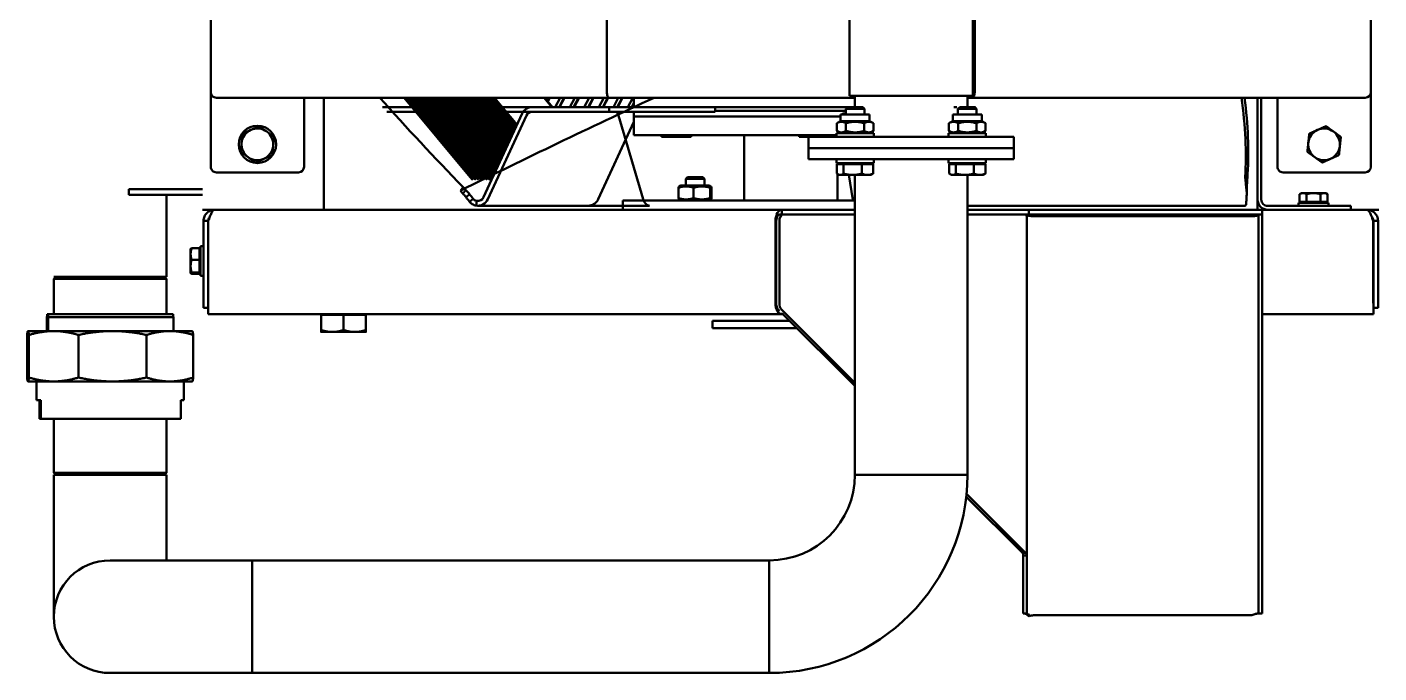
# Model space of a CAD drawing. Extents: x -3873 to 164127, y 7129 to 96529.
# Drawn here: x 59847 to 60571, y 66804 to 67150 of the extents above; entities that cross this region are included whole.
import ezdxf

# ---------------------------------------------------------------- set-up
doc = ezdxf.new("R2010")
doc.units = 0
doc.layers.add('TEXT', color=3, linetype='CONTINUOUS')
doc.layers.add('Visible (ISO)', color=7, linetype='CONTINUOUS', lineweight=50)

# ---------------------------------------------------------------- blocks, each defined once
blk = doc.blocks.new('CD30-500-3500 Giblet chiller')
at = {"layer": 'Visible (ISO)', "color": 0}
for p, q in [((108968.92, 16060.64), (108968.92, 16066.04)), ((108905.92, 16061.67), (108861.92, 16061.67)), ((108905.92, 16061.67), (108945.92, 16061.67)), ((108908.92, 16058.67), (108908.92, 15848.3)), ((108948.92, 16058.67), (108948.92, 16014.67)), ((108968.92, 16060.64), (108968.92, 16059.54)), ((108968.92, 16059.54), (108968.92, 16003.54)), ((108974.92, 16065.54), (108974.92, 16063.04)), ((108974.92, 16065.54), (109017.42, 16065.54)), ((108974.92, 16063.04), (109017.42, 16063.04)), ((108974.92, 16062.97), (109018.92, 16062.97)), ((109021.42, 16065.54), (109017.42, 16065.54)), ((109017.42, 16063.04), (109018.92, 16063.04)), ((109018.92, 16063.04), (109024.92, 16063.04)), ((109018.92, 16063.04), (109018.92, 16062.97)), ((109021.42, 16065.54), (109021.42, 16063.04)), ((109024.92, 16063.04), (109024.92, 16003.54)), ((108968.92, 16051.04), (108966.92, 16051.04)), ((108966.92, 16046.04), (108966.92, 16051.04)), ((108966.92, 16046.04), (108966.92, 16006.44)), ((108960.02, 16037.54), (108960.6, 16038.55)), ((108960.02, 16037.54), (108960.02, 16036.67)), ((108964.72, 16038.55), (108960.6, 16038.55)), ((108964.72, 16038.55), (108964.72, 16034.79)), ((108965.32, 16023.04), (108965.32, 16039.04)), ((108966.92, 16039.04), (108965.32, 16039.04)), ((108960.02, 16036.67), (108960.02, 16031.04)), ((108960.02, 16031.04), (108960.02, 16025.41)), ((108964.72, 16034.79), (108960.6, 16034.79)), ((108964.72, 16036.74), (108965.32, 16036.74)), ((108964.72, 16034.79), (108964.72, 16027.29)), ((108960.02, 16025.41), (108960.02, 16024.54)), ((108960.02, 16024.54), (108960.6, 16023.54)), ((108964.72, 16027.29), (108960.6, 16027.29)), ((108964.72, 16023.54), (108960.6, 16023.54)), ((108964.72, 16027.29), (108964.72, 16023.54)), ((108964.72, 16025.34), (108965.32, 16025.34)), ((108966.92, 16023.04), (108965.32, 16023.04)), ((108945.92, 16011.67), (108908.92, 16011.67)), ((108963.52, 16003.04), (108908.92, 16003.04)), ((108908.92, 16001.04), (108963.52, 16001.04)), ((108963.52, 16001.04), (108968.92, 16001.04)), ((108974.92, 16003.54), (108968.92, 16003.54)), ((108968.92, 16001.04), (108968.92, 16003.54)), ((108968.92, 15878.54), (108968.92, 16001.04)), ((108971.42, 16001.54), (108971.42, 16003.54)), ((108971.42, 15878.54), (108971.42, 16001.54)), ((108971.42, 16001.54), (108975.42, 16001.54)), ((108974.92, 16003.54), (109018.92, 16003.54)), ((108975.42, 16001.54), (109016.37, 16001.54)), ((109016.37, 16001.54), (109019.83, 16001.54)), ((109024.92, 16003.54), (109018.92, 16003.54)), ((109019.83, 16001.54), (109184.63, 16001.54)), ((109024.92, 16003.54), (109184.63, 16003.54)), ((109185.17, 16003.54), (109184.63, 16003.54)), ((109184.63, 16001.54), (109185.17, 16001.54)), ((109185.17, 16003.54), (109185.17, 16001.54)), ((108949.67, 15995.71), (108951.39, 15994.37)), ((108959.56, 15995.26), (108959.9, 15995.28)), ((108966.77, 15994.36), (108966.77, 15845.69)), ((108972.42, 15998.04), (108972.42, 15881.04)), ((109186.17, 15998.04), (109186.17, 15881.04)), ((108971.42, 15917.94), (108971.42, 15917.94)), ((108971.42, 15911.94), (108971.42, 15911.94)), ((108968.92, 15845.69), (108968.92, 15878.54)), ((108968.92, 15878.54), (108971.42, 15878.54)), ((108971.42, 15877.54), (108971.42, 15878.54)), ((108971.42, 15877.54), (108973.04, 15877.54)), ((108971.42, 15877.54), (108971.42, 15876.8)), ((108973.04, 15877.54), (109154.22, 15877.54)), ((109184.64, 15877.54), (109154.22, 15877.54)), ((109154.22, 15877.54), (109154.22, 15875.54)), ((109185.17, 15877.54), (109184.64, 15877.54)), ((109185.17, 15877.54), (109185.17, 15875.54)), ((109185.54, 15877.54), (109185.8, 15877.54)), ((109185.8, 15877.54), (109186.57, 15878.81)), ((109185.95, 15878.81), (109186.57, 15878.81)), ((108929.92, 15870.54), (108929.92, 15760.54)), ((108929.92, 15870.54), (108935.92, 15870.54)), ((108935.92, 15760.54), (108935.92, 15870.54)), ((108935.92, 15870.54), (108935.92, 15760.54)), ((108935.92, 15870.54), (108941.92, 15870.54)), ((108941.92, 15760.54), (108941.92, 15870.54)), ((108971.42, 15876.8), (108971.42, 15845.69)), ((109121.15, 15845.2), (109152.64, 15876.8)), ((109122.71, 15845.03), (109152.64, 15875.07)), ((109152.64, 15876.8), (109152.64, 15875.07)), ((109184.64, 15875.54), (109154.22, 15875.54)), ((109184.64, 15875.54), (109185.17, 15875.54)), ((108851.92, 15848.54), (108907.92, 15848.54)), ((108905.92, 15849.54), (108861.92, 15849.54)), ((108861.92, 15849.54), (108905.92, 15849.54)), ((108907.92, 15782.54), (108907.92, 15848.54)), ((108913.92, 15849.67), (108914.84, 15850.59)), ((108913.92, 15849.96), (108913.92, 15849.67)), ((108913.92, 15841.51), (108913.92, 15849.67)), ((108913.92, 15849.23), (108913.92, 15847.6)), ((108914.84, 15850.59), (108914.84, 15840.59)), ((108917.92, 15850.59), (108914.84, 15850.59)), ((108917.92, 15837.79), (108917.92, 15853.39)), ((108921.42, 15853.39), (108917.92, 15853.39)), ((108921.42, 15853.39), (108922.58, 15855.41)), ((108921.42, 15837.79), (108921.42, 15853.39)), ((108926.75, 15855.41), (108922.58, 15855.41)), ((108926.75, 15850.5), (108922.58, 15850.5)), ((108927.92, 15853.39), (108926.75, 15855.41)), ((108927.89, 15853.44), (108927.92, 15853.44)), ((108927.92, 15855.59), (108927.92, 15835.59)), ((108927.92, 15855.59), (108929.92, 15855.59)), ((108941.92, 15855.59), (108943.92, 15855.59)), ((108943.92, 15855.59), (108943.92, 15835.59)), ((108944.52, 15853.29), (108943.92, 15853.29)), ((108944.52, 15855.3), (108949.56, 15855.3)), ((108944.52, 15849.16), (108944.52, 15855.3)), ((108944.52, 15849.16), (108949.56, 15849.16)), ((108944.52, 15839.46), (108944.52, 15849.16)), ((108950.32, 15854.09), (108949.96, 15854.72)), ((108950.32, 15852.23), (108950.32, 15854.09)), ((108950.32, 15844.31), (108950.32, 15852.23)), ((108913.92, 15845.69), (108907.92, 15845.69)), ((108908.92, 15848.3), (108908.92, 15845.69)), ((108913.92, 15841.51), (108914.84, 15840.59)), ((108950.32, 15845.69), (109110.92, 15845.69)), ((108950.32, 15837.67), (108950.32, 15844.31)), ((109110.92, 15785.39), (109110.92, 15845.69)), ((109110.92, 15785.39), (109110.92, 15845.69)), ((108913.92, 15839.9), (108913.92, 15838.28)), ((108917.92, 15840.59), (108914.84, 15840.59)), ((108921.42, 15837.79), (108917.92, 15837.79)), ((108921.42, 15837.79), (108922.58, 15835.78)), ((108926.75, 15840.69), (108922.58, 15840.69)), ((108926.75, 15835.78), (108922.58, 15835.78)), ((108927.92, 15837.79), (108926.75, 15835.78)), ((108927.92, 15835.59), (108929.92, 15835.59)), ((108941.92, 15835.59), (108943.92, 15835.59)), ((108944.52, 15837.89), (108943.92, 15837.89)), ((108944.52, 15835.89), (108944.52, 15839.46)), ((108944.52, 15839.46), (108949.56, 15839.46)), ((108944.52, 15835.89), (108949.56, 15835.89)), ((108950.32, 15837.09), (108949.96, 15836.47)), ((108950.32, 15837.09), (108950.32, 15837.67)), ((108917.92, 15777.69), (108917.92, 15793.29)), ((108921.42, 15793.29), (108917.92, 15793.29)), ((108921.42, 15793.29), (108922.58, 15795.3)), ((108921.42, 15777.69), (108921.42, 15793.29)), ((108926.75, 15795.3), (108922.58, 15795.3)), ((108927.92, 15793.29), (108926.75, 15795.3)), ((108927.92, 15795.49), (108927.92, 15775.49)), ((108927.92, 15795.49), (108929.92, 15795.49)), ((108941.92, 15795.49), (108943.92, 15795.49)), ((108943.92, 15795.49), (108943.92, 15775.49)), ((108944.52, 15793.19), (108943.92, 15793.19)), ((108944.52, 15795.19), (108949.56, 15795.19)), ((108944.52, 15789.06), (108944.52, 15795.19)), ((108950.32, 15793.99), (108949.96, 15794.61)), ((108950.32, 15792.12), (108950.32, 15793.99)), ((108950.32, 15784.21), (108950.32, 15792.12)), ((108913.92, 15785.39), (108907.92, 15785.39)), ((108908.92, 15785.39), (108908.92, 15653.78)), ((108913.92, 15789.57), (108914.84, 15790.49)), ((108913.92, 15781.41), (108913.92, 15789.57)), ((108914.84, 15790.49), (108914.84, 15780.49)), ((108917.92, 15790.49), (108914.84, 15790.49)), ((108926.75, 15790.4), (108922.58, 15790.4)), ((108944.52, 15789.06), (108949.56, 15789.06)), ((108944.52, 15779.35), (108944.52, 15789.06)), ((108950.32, 15785.39), (109110.92, 15785.39)), ((108963.67, 15784.3), (108950.32, 15782.06)), ((108950.32, 15777.57), (108950.32, 15784.21)), ((108963.92, 15784.62), (108963.92, 15661.04)), ((108968.92, 15746.33), (108968.92, 15785.39)), ((108971.42, 15785.39), (108971.42, 15746.92)), ((109022.37, 15746.03), (109061.57, 15785.39)), ((109024.92, 15746.86), (109063.3, 15785.39)), ((108851.92, 15782.54), (108907.92, 15782.54)), ((108913.92, 15781.41), (108914.84, 15780.49)), ((108913.92, 15710.52), (108913.92, 15781.41)), ((108917.92, 15780.49), (108914.84, 15780.49)), ((108915.92, 15710.52), (108915.92, 15780.49)), ((108917.38, 15778.9), (108917.38, 15780.49)), ((108917.92, 15778.99), (108917.38, 15778.9)), ((108917.92, 15778.49), (108917.38, 15778.9)), ((108921.42, 15777.69), (108917.92, 15777.69)), ((108918.92, 15667.04), (108918.92, 15777.69)), ((108918.92, 15667.04), (108918.92, 15777.69)), ((108921.42, 15777.69), (108922.58, 15775.67)), ((108926.75, 15780.58), (108922.58, 15780.58)), ((108927.92, 15777.69), (108926.75, 15775.67)), ((108944.52, 15777.79), (108943.92, 15777.79)), ((108944.52, 15775.79), (108944.52, 15779.35)), ((108944.52, 15779.35), (108949.56, 15779.35)), ((108950.32, 15776.99), (108949.96, 15776.36)), ((108950.32, 15776.99), (108950.32, 15777.57)), ((108926.75, 15775.67), (108922.58, 15775.67)), ((108927.92, 15775.49), (108929.92, 15775.49)), ((108928.92, 15667.04), (108928.92, 15775.49)), ((108929.92, 15771.47), (108928.92, 15771.47)), ((108941.92, 15775.49), (108943.92, 15775.49)), ((108944.52, 15776.04), (108943.92, 15776.04)), ((108944.52, 15775.79), (108949.56, 15775.79)), ((108963.92, 15776.04), (108949.75, 15776.04)), ((108929.92, 15755.47), (108928.92, 15755.47)), ((108929.92, 15755.47), (108929.92, 15760.54)), ((108929.92, 15760.54), (108935.92, 15760.54)), ((108935.92, 15760.54), (108941.92, 15760.54)), ((109032.42, 15754.39), (109032.42, 15709.04)), ((109028.42, 15750.37), (109028.42, 15709.04)), ((108968.92, 15746.33), (108968.92, 15442.54)), ((108968.92, 15746.33), (108971.42, 15746.33)), ((108971.42, 15745.19), (108971.42, 15746.92)), ((108974.92, 15742.86), (109018.92, 15742.86)), ((108975.42, 15744.92), (109018.79, 15744.92)), ((108975.42, 15743.19), (109018.79, 15743.19)), ((108979.42, 15743.19), (108979.42, 15742.86)), ((109022.37, 15744.3), (109023.07, 15745)), ((109024.92, 15746.33), (109024.14, 15746.33)), ((109024.92, 15747.11), (109024.92, 15746.33)), ((109024.92, 15746.33), (109024.92, 15439.04)), ((109217.07, 15739.54), (109156.77, 15739.54)), ((109156.77, 15462.54), (109156.77, 15739.54)), ((109156.77, 15739.54), (109217.07, 15739.54)), ((109217.07, 15462.54), (109217.07, 15739.54)), ((108963.92, 15726.04), (108928.92, 15726.04)), ((108913.92, 15624.98), (108913.92, 15710.52)), ((108916.42, 15710.52), (108913.92, 15710.52)), ((108916.42, 15624.98), (108916.42, 15710.52)), ((108951.42, 15703.86), (108952.34, 15704.78)), ((108951.42, 15695.7), (108951.42, 15703.86)), ((108952.34, 15704.78), (108952.34, 15694.78)), ((108955.92, 15704.78), (108952.34, 15704.78)), ((108955.92, 15707.43), (108956.42, 15708.3)), ((108955.92, 15707.43), (108955.92, 15692.13)), ((108962.67, 15708.63), (108957.17, 15708.63)), ((108962.67, 15707.87), (108957.17, 15707.87)), ((108963.92, 15707.43), (108963.41, 15708.3)), ((109032.42, 15709.04), (109028.42, 15709.04)), ((108929.92, 15697.79), (108928.92, 15697.79)), ((108929.92, 15681.79), (108929.92, 15697.79)), ((108962.67, 15699.02), (108957.17, 15699.02)), ((108951.42, 15695.7), (108952.34, 15694.78)), ((108955.92, 15694.78), (108952.34, 15694.78)), ((108955.92, 15692.13), (108956.42, 15691.25)), ((108962.67, 15690.92), (108957.17, 15690.92)), ((108963.92, 15692.13), (108963.41, 15691.25)), ((108929.92, 15681.79), (108928.92, 15681.79)), ((108966.77, 15675.36), (108966.77, 15583.4)), ((108918.44, 15658.81), (108963.31, 15671.95)), ((108913.92, 15667.04), (108908.92, 15667.04)), ((108908.92, 15666.46), (108913.92, 15663.82)), ((108913.92, 15658.38), (108908.92, 15661.01)), ((108913.92, 15658.09), (108908.92, 15660.72)), ((108913.92, 15665.87), (108911.7, 15667.04)), ((108913.92, 15666.16), (108912.24, 15667.04)), ((108917.16, 15667.04), (108918.92, 15667.04)), ((108918.92, 15667.04), (108928.92, 15667.04)), ((108963.31, 15647.91), (108921.78, 15667.04)), ((108968.92, 15661.04), (108963.92, 15661.04)), ((108966.77, 15642.42), (108966.77, 15661.04)), ((108908.92, 15658.68), (108913.92, 15656.04)), ((108908.92, 15653.78), (108908.92, 15443.41)), ((108913.92, 15650.59), (108908.92, 15653.23)), ((108913.92, 15656.48), (108913.92, 15653.78)), ((108913.92, 15656.48), (108913.92, 15532.4)), ((108916.42, 15653.78), (108913.92, 15653.78)), ((108916.42, 15656.48), (108916.42, 15534.64)), ((108916.42, 15653.78), (108916.42, 15656.48)), ((108861.92, 15652.54), (108905.92, 15652.54)), ((108905.92, 15652.54), (108861.92, 15652.54)), ((108913.92, 15650.31), (108908.92, 15652.94)), ((108908.92, 15650.89), (108913.92, 15648.26)), ((108913.92, 15642.81), (108908.92, 15645.44)), ((108913.92, 15642.52), (108908.92, 15645.16)), ((108908.92, 15643.11), (108913.92, 15640.48)), ((108966.77, 15583.4), (108966.77, 15642.42)), ((108913.92, 15635.03), (108908.92, 15637.66)), ((108913.92, 15634.74), (108908.92, 15637.38)), ((108908.92, 15635.33), (108913.92, 15632.69)), ((108913.92, 15627.24), (108908.92, 15629.88)), ((108913.92, 15626.96), (108908.92, 15629.59)), ((108908.92, 15627.54), (108913.92, 15624.91)), ((108913.92, 15624.98), (108913.92, 15613.87)), ((108916.42, 15613.87), (108916.42, 15624.98)), ((108908.92, 15619.29), (108913.92, 15623.44)), ((108908.92, 15618.91), (108913.92, 15623.05)), ((108910.98, 15621.01), (108908.92, 15622.1)), ((108910.77, 15620.83), (108908.92, 15621.81)), ((108908.92, 15619.76), (108909.26, 15619.58)), ((108913.92, 15612.58), (108913.92, 15613.87)), ((108916.42, 15612.58), (108916.42, 15613.87)), ((108923.41, 15604.43), (108908.92, 15592.42)), ((108908.92, 15591.96), (108923.77, 15604.27)), ((108924.61, 15603.88), (108908.92, 15590.87)), ((108908.92, 15590.41), (108924.96, 15603.71)), ((108925.8, 15603.33), (108908.92, 15589.33)), ((108908.92, 15588.86), (108926.16, 15603.16)), ((108927, 15602.77), (108908.92, 15587.78)), ((108908.92, 15587.32), (108927.36, 15602.61)), ((108917.38, 15607.21), (108962.25, 15586.54)), ((108918.44, 15609.44), (108963.31, 15588.77)), ((108928.2, 15602.22), (108908.92, 15586.23)), ((108908.92, 15585.77), (108928.56, 15602.06)), ((108929.4, 15601.67), (108908.92, 15584.69)), ((108908.92, 15584.22), (108929.76, 15601.5)), ((108930.6, 15601.12), (108908.92, 15583.14)), ((108908.92, 15582.68), (108930.96, 15600.95)), ((108931.8, 15600.56), (108908.92, 15581.6)), ((108908.92, 15581.13), (108932.16, 15600.4)), ((108933, 15600.01), (108908.92, 15580.05)), ((108908.92, 15579.59), (108933.36, 15599.85)), ((108934.2, 15599.46), (108908.92, 15578.5)), ((108908.92, 15578.04), (108934.56, 15599.29)), ((108935.4, 15598.91), (108908.92, 15576.96)), ((108908.92, 15576.49), (108935.76, 15598.74)), ((108936.59, 15598.36), (108908.92, 15575.41)), ((108908.92, 15574.95), (108936.95, 15598.19)), ((108937.79, 15597.8), (108908.92, 15573.86)), ((108908.92, 15573.4), (108938.15, 15597.64)), ((108938.99, 15597.25), (108908.92, 15572.32)), ((108908.92, 15571.85), (108939.35, 15597.08)), ((108940.19, 15596.7), (108908.92, 15570.77)), ((108908.92, 15570.31), (108940.55, 15596.53)), ((108941.39, 15596.15), (108908.92, 15569.23)), ((108908.92, 15568.76), (108941.75, 15595.98)), ((108942.59, 15595.59), (108908.92, 15567.68)), ((108908.92, 15567.21), (108942.95, 15595.43)), ((108943.79, 15595.04), (108908.92, 15566.13)), ((108908.92, 15565.67), (108944.15, 15594.88)), ((108944.99, 15594.49), (108908.92, 15564.59)), ((108908.92, 15564.12), (108945.35, 15594.32)), ((108946.19, 15593.94), (108908.92, 15563.04)), ((108908.92, 15562.58), (108946.55, 15593.77)), ((108947.39, 15593.38), (108908.92, 15561.49)), ((108908.92, 15561.03), (108947.75, 15593.22)), ((108948.58, 15592.83), (108908.92, 15559.95)), ((108908.92, 15559.48), (108948.94, 15592.67)), ((108949.78, 15592.28), (108908.92, 15558.4)), ((108908.92, 15557.94), (108950.14, 15592.11)), ((108950.98, 15591.73), (108908.92, 15556.85)), ((108908.92, 15556.39), (108951.34, 15591.56)), ((108951.53, 15590.63), (108908.92, 15555.31)), ((108908.92, 15554.84), (108951.53, 15590.17)), ((108951.53, 15589.09), (108908.92, 15553.76)), ((108908.92, 15553.3), (108951.53, 15588.62)), ((108951.53, 15587.54), (108908.92, 15552.22)), ((108908.92, 15551.75), (108951.53, 15587.08)), ((108951.53, 15585.99), (108908.92, 15550.67)), ((108908.92, 15550.21), (108951.53, 15585.53)), ((108951.53, 15584.45), (108908.92, 15549.12)), ((108908.92, 15548.66), (108951.53, 15583.98)), ((108951.53, 15582.9), (108908.92, 15547.58)), ((108908.92, 15547.11), (108951.53, 15582.44)), ((108951.53, 15581.36), (108908.92, 15546.03)), ((108908.92, 15545.57), (108951.53, 15580.89)), ((108964.63, 15579.03), (108963.02, 15580.92)), ((108966.7, 15582.49), (108964.23, 15582.87)), ((108951.53, 15579.81), (108908.92, 15544.48)), ((108908.92, 15544.02), (108951.53, 15579.35)), ((108956.9, 15575.56), (108958.73, 15574.16)), ((108960.19, 15575.41), (108958.41, 15576.98)), ((108962.26, 15577.16), (108960.65, 15579.06)), ((109025.22, 15523.54), (109033.35, 15523.54)), ((109025.22, 15511.54), (109025.22, 15523.54)), ((109034.42, 15517.54), (109034.42, 15523.54)), ((109025.22, 15522.54), (109024.92, 15522.54)), ((109034.42, 15505.54), (109034.42, 15517.54)), ((109025.22, 15499.54), (109025.22, 15511.54)), ((109025.22, 15511.54), (109033.35, 15511.54)), ((108908.92, 15501.04), (108968.92, 15501.04)), ((109034.42, 15499.54), (109034.42, 15505.54)), ((109025.22, 15500.54), (109024.92, 15500.54)), ((109025.22, 15499.54), (109033.35, 15499.54)), ((108908.92, 15490.41), (108945.92, 15490.41)), ((108948.92, 15487.41), (108948.92, 15443.41)), ((109156.77, 15462.54), (109217.07, 15462.54)), ((109156.77, 15462.54), (109217.07, 15462.54)), ((109156.77, 15462.54), (109156.77, 15386.54)), ((109217.07, 15386.54), (109217.07, 15462.54)), ((108905.92, 15440.41), (108861.92, 15440.41)), ((108861.92, 15440.41), (108905.92, 15440.41)), ((108945.92, 15440.41), (108905.92, 15440.41)), ((108957.92, 15436.04), (108957.92, 15432.81)), ((108960.92, 15436.04), (108960.92, 15432.81)), ((108968.92, 15442.54), (108968.92, 15441.44)), ((108968.92, 15436.04), (108968.92, 15441.44)), ((108974.92, 15439.11), (109018.92, 15439.11)), ((108974.92, 15436.54), (108974.92, 15439.04)), ((108974.92, 15439.04), (109017.42, 15439.04)), ((108974.92, 15436.54), (109017.42, 15436.54)), ((108988.42, 15434.94), (108988.42, 15436.54)), ((108992.42, 15439.04), (108992.42, 15439.11)), ((109000.42, 15439.04), (109000.42, 15439.11)), ((109004.42, 15434.94), (109004.42, 15436.54)), ((109018.92, 15439.04), (109017.42, 15439.04)), ((109017.42, 15436.54), (109021.42, 15436.54)), ((109018.92, 15439.11), (109018.92, 15439.04)), ((109018.92, 15439.04), (109024.92, 15439.04)), ((109021.42, 15439.04), (109021.42, 15436.54)), ((108957.92, 15428.48), (108957.92, 15432.81)), ((108960.92, 15432.81), (108960.92, 15428.48)), ((108988.42, 15434.94), (109004.42, 15434.94)), ((108989.61, 15434.34), (108995.75, 15434.34)), ((108989.61, 15434.34), (108989.61, 15430.22)), ((108989.92, 15429.64), (108989.89, 15429.66)), ((108989.92, 15429.64), (108992.68, 15429.64)), ((108990.72, 15434.34), (108990.72, 15434.94)), ((108992.68, 15429.64), (108999.16, 15429.64)), ((108995.75, 15434.34), (108995.75, 15430.22)), ((108995.75, 15434.34), (109002.56, 15434.34)), ((108999.16, 15429.64), (109002.89, 15429.64)), ((109002.12, 15434.34), (109002.12, 15434.94)), ((109002.56, 15434.34), (109002.56, 15430.22)), ((109002.56, 15434.34), (109003.22, 15434.34)), ((109002.89, 15429.64), (109002.92, 15429.64)), ((109002.92, 15429.64), (109002.94, 15429.66)), ((109003.22, 15434.34), (109003.22, 15430.22)), ((109033.92, 15430.54), (109033.93, 15430.56)), ((109033.92, 15430.54), (109033.92, 15418.54)), ((109036.01, 15431.05), (109058.82, 15431.05)), ((109060.92, 15430.54), (109060.91, 15430.56)), ((109060.92, 15418.54), (109060.92, 15430.54)), ((108957.92, 15428.48), (108957.92, 15397.54)), ((108960.92, 15428.48), (108960.92, 15397.54)), ((109070.92, 15426.04), (109060.92, 15426.04)), ((109070.92, 15426.04), (109070.92, 15424.38)), ((109080.92, 15424.38), (109070.92, 15424.38)), ((109080.92, 15424.38), (109080.92, 15349.41)), ((108960.92, 15416.69), (109004.92, 15416.69)), ((109004.92, 15415.69), (109005.92, 15416.69)), ((109004.92, 15416.69), (109004.92, 15356.39)), ((109005.92, 15416.69), (109005.92, 15356.39)), ((109005.92, 15416.69), (109024.92, 15416.69)), ((109024.92, 15420.23), (109024.92, 15353.26)), ((109033.92, 15420.39), (109026.42, 15420.39)), ((109026.42, 15420.39), (109026.42, 15353.41)), ((109033.92, 15418.54), (109033.92, 15387.81)), ((109060.92, 15387.81), (109060.92, 15418.54)), ((109109.92, 15416.69), (109080.92, 15416.69)), ((109109.92, 15356.39), (109109.92, 15416.69)), ((109110.92, 15415.69), (109109.92, 15416.69)), ((109110.92, 15416.69), (109110.92, 15356.39)), ((109156.77, 15416.69), (109110.92, 15416.69)), ((109036.01, 15406.03), (109058.82, 15406.03)), ((108957.92, 15396.54), (108957.92, 15397.54)), ((108957.92, 15396.54), (108960.92, 15396.54)), ((108960.92, 15397.54), (108960.92, 15396.54)), ((109033.92, 15387.81), (109033.92, 15356.34)), ((109060.92, 15356.34), (109060.92, 15387.81)), ((109058.82, 15369.59), (109036.01, 15369.59)), ((109004.92, 15357.39), (109005.92, 15356.39)), ((109005.92, 15356.39), (109024.92, 15356.39)), ((109033.92, 15356.34), (109033.92, 15342.56)), ((109060.92, 15342.56), (109060.92, 15356.34)), ((109109.92, 15356.39), (109080.92, 15356.39)), ((109110.92, 15357.39), (109109.92, 15356.39)), ((109110.92, 15356.39), (109186.92, 15356.39)), ((109024.92, 15352.85), (109024.92, 15353.26)), ((109026.42, 15353.41), (109033.92, 15353.41)), ((109033.92, 15352.7), (109026.42, 15352.7)), ((109070.92, 15349.41), (109070.92, 15347.04)), ((109070.92, 15349.41), (109080.92, 15349.41)), ((109080.92, 15349.41), (109080.92, 15348.7)), ((109033.92, 15342.56), (109033.92, 15342.54)), ((109033.92, 15342.54), (109033.93, 15342.52)), ((109058.82, 15343.08), (109036.01, 15343.08)), ((109036.01, 15342.03), (109058.82, 15342.03)), ((109060.92, 15342.54), (109060.91, 15342.52)), ((109070.92, 15347.04), (109060.92, 15347.04)), ((109060.92, 15342.54), (109060.92, 15342.56)), ((109080.92, 15348.7), (109070.92, 15348.7))]:
    blk.add_line(p, q, dxfattribs=at)
blk.add_circle((108933.92, 15465.41), 10, dxfattribs=at)
for centre, radius, start, end in [((108905.92, 16058.67), 3, 0, 90), ((108945.92, 16058.67), 3, 0, 90), ((108933.92, 16036.67), 8.5, 84.11182, 144.11182), ((108933.92, 16036.67), 8.5, 24.11182, 84.11182), ((108933.92, 16036.67), 8.5, 144.11182, 204.11182), ((108933.92, 16036.67), 8.5, 324.11182, 24.11182), ((108933.92, 16036.67), 8.5, 204.11182, 264.11182), ((108933.92, 16036.67), 8.5, 264.11182, 324.11182), ((108945.92, 16014.67), 3, 270, 0), ((108963.52, 16006.44), 5.4, 270, 0), ((108963.52, 16006.44), 3.4, 270, 0), ((109110.92, 15739.54), 106.15, 0, 90), ((109110.92, 15739.54), 45.85, 0, 90), ((108945.92, 15487.41), 3, 0, 90), ((108933.92, 15465.41), 8.5, 84.11182, 144.11182), ((108933.92, 15465.41), 8.5, 24.11182, 84.11182), ((108933.92, 15465.41), 8.5, 144.11182, 204.11182), ((108933.92, 15465.41), 8.5, 324.11182, 24.11182), ((108933.92, 15465.41), 8.5, 204.11182, 264.11182), ((108933.92, 15465.41), 8.5, 264.11182, 324.11182), ((108905.92, 15443.41), 3, 270, 0), ((108905.92, 15443.41), 3, 270, 0), ((108945.92, 15443.41), 3, 270, 0), ((109186.92, 15386.54), 30.15, 180, 0)]:
    blk.add_arc(centre, radius, start, end, dxfattribs=at)
for centre, major_axis, ratio, start_param, end_param in [((108971.42, 15998.04), (0, -3.5), 0.285714, 1.570796, 3.141593), ((108630.07, 15601.04), (392.16, 364.9), 0.385631, 0.351977, 0.493047), ((108631.79, 15599.7), (392.16, 364.9), 0.385631, 0.351977, 0.49859), ((109094.63, 15146.02), (-348.73, 812.68), 0.714662, 5.935536, 5.939341), ((108960.77, 15994.36), (6, 0), 0.36007, 0, 0.154513), ((108971.42, 15881.04), (0, -3.5), 0.285714, 0, 1.570796), ((109154.22, 15872.04), (0, -5.5), 0.575127, 3.141593, 3.665191), ((109185.17, 15881.04), (0, -3.5), 0.285714, 0, 0.881021), ((109187.92, 15881.04), (0, 3.5), 0.5, 1.570796, 2.260571), ((109154.22, 15872.04), (0, -3.5), 0.903771, 3.141593, 3.665191), ((108905.92, 15848.3), (-3, 0), 0.414214, 3.141593, 4.712389), ((108905.92, 15848.3), (-3, 0), 0.414214, 3.141593, 4.712389), ((108974.92, 15746.33), (-6, 0), 0.57735, 0, 1.570796), ((108975.42, 15746.92), (-4, 0), 0.5, 0, 1.570796), ((108975.42, 15745.19), (-4, 0), 0.5, 0, 1.570796), ((108974.92, 15746.33), (-3.5, 0), 0.989743, 0.808312, 1.570796), ((109018.79, 15746.92), (4, 0), 0.5, 4.712389, 5.821079), ((109018.79, 15745.19), (-4, 0), 0.5, 1.570796, 2.679487), ((109018.92, 15746.33), (-6, 0), 0.57735, 1.570796, 3.141593), ((109018.92, 15746.33), (-3.5, 0), 0.989743, 1.570796, 2.191555), ((109166.35, 15524.86), (-411.26, 769.16), 0.185722, 1.272443, 1.407995), ((108960.77, 15675.36), (6, 0), 0.627902, 5.148721, 6.283185), ((108905.92, 15653.78), (-3, 0), 0.414214, 1.570796, 3.141593), ((108905.92, 15653.78), (-3, 0), 0.414214, 1.570796, 3.141593), ((108919.92, 15656.82), (-3.5, 0), 0.627902, 5.148721, 6.283185), ((108960.77, 15642.54), (6, 0), 0.987972, 0.755893, 1.134464), ((108919.92, 15612.58), (-6, 0), 0.987972, 0, 1.134464), ((108919.92, 15612.58), (-3.5, 0), 0.987972, 0, 1.134464), ((108951.53, 15590.4), (-1.14, -0.97), 0.118456, 3.970388, 4.61212), ((108951.53, 15590.4), (1.14, 0.97), 0.118456, 4.61212, 5.564364), ((108951.53, 15588.86), (1.14, 0.97), 0.118456, 4.61212, 7.753713), ((108951.53, 15587.31), (1.14, 0.97), 0.118456, 4.61212, 7.753713), ((108960.77, 15583.4), (6, 0), 0.987972, 6.128672, 7.417649), ((108951.53, 15585.76), (1.14, 0.97), 0.118456, 4.61212, 7.753713), ((108951.53, 15584.22), (1.14, 0.97), 0.118456, 4.61212, 7.753713), ((108951.53, 15582.67), (1.14, 0.97), 0.118456, 4.61212, 7.753713), ((108951.53, 15581.12), (1.14, 0.97), 0.118456, 4.61212, 7.753713), ((108951.53, 15579.58), (1.14, 0.97), 0.118456, 4.61212, 7.753713), ((109093.03, 15822.92), (-674.1, -572.53), 0.118456, 1.273872, 1.277431), ((108960.77, 15583.4), (3.5, 0), 0.987972, 6.128672, 7.417649), ((108902.19, 15751.04), (349.23, 379.53), 0.313483, 4.402282, 4.532881), ((109094.64, 15821.03), (-674.1, -572.53), 0.118456, 1.273872, 1.277431)]:
    blk.add_ellipse(centre, major_axis=major_axis, ratio=ratio, start_param=start_param, end_param=end_param, dxfattribs=at)
for points, knots in [([(108968.92, 16059.54), (108968.92, 16060.03), (108968.98, 16060.49), (108969.08, 16060.91), (108969.17, 16061.33), (108969.31, 16061.71), (108969.47, 16062.05), (108969.63, 16062.39), (108969.8, 16062.69), (108969.98, 16062.95), (108970.07, 16063.08), (108970.16, 16063.2), (108970.25, 16063.32), (108970.3, 16063.37), (108970.34, 16063.43), (108970.39, 16063.48), (108970.41, 16063.5), (108970.43, 16063.53), (108970.46, 16063.55), (108970.47, 16063.57), (108970.48, 16063.58), (108970.49, 16063.59), (108970.5, 16063.6), (108970.5, 16063.6), (108970.51, 16063.61), (108970.51, 16063.61), (108970.51, 16063.61), (108970.51, 16063.62), (108970.52, 16063.62), (108970.52, 16063.62), (108970.52, 16063.63), (108971.05, 16064.2), (108971.71, 16064.68), (108972.46, 16065.02), (108973.21, 16065.35), (108974.05, 16065.54), (108974.92, 16065.54)], [0, 0, 0, 0, 0.125, 0.125, 0.125, 0.25, 0.25, 0.25, 0.375, 0.375, 0.375, 0.4375, 0.4375, 0.4375, 0.46875, 0.46875, 0.46875, 0.484375, 0.484375, 0.484375, 0.492187, 0.492187, 0.492187, 0.496094, 0.496094, 0.496094, 0.498047, 0.498047, 0.498047, 0.5, 0.5, 0.5, 0.75, 0.75, 0.75, 1, 1, 1, 1]), ([(108974.92, 16062.97), (108974.33, 16062.76), (108973.74, 16062.54), (108972.61, 16062.11), (108972.08, 16061.9), (108971.26, 16061.54), (108970.95, 16061.4), (108970.4, 16061.11), (108970.15, 16060.97), (108969.6, 16060.61), (108969.35, 16060.4), (108969, 16059.97), (108968.92, 16059.76), (108968.92, 16059.54)], [-1.004485, -1.004485, -1.004485, -1.004485, -0.816142, -0.816142, -0.627811, -0.627811, -0.502386, -0.502386, -0.376889, -0.376889, -0.18845, -0.18845, 0, 0, 0, 0]), ([(108972.49, 16062.06), (108972.77, 16062.33), (108973.11, 16062.57), (108973.92, 16062.93), (108974.41, 16063.04), (108974.92, 16063.04)], [0.5348097, 0.5348097, 0.5348097, 0.5348097, 0.75, 0.75, 1, 1, 1, 1]), ([(109186.17, 15998.04), (109186, 15998.38), (109185.86, 15998.73), (109185.61, 15999.39), (109185.51, 15999.7), (109185.39, 16000.18), (109185.35, 16000.35), (109185.28, 16000.68), (109185.25, 16000.82), (109185.2, 16001.14), (109185.19, 16001.29), (109185.17, 16001.49), (109185.17, 16001.54), (109185.17, 16001.54)], [-0.6358776, -0.6358776, -0.6358776, -0.6358776, -0.5165915, -0.5165915, -0.3973117, -0.3973117, -0.3178719, -0.3178719, -0.2384655, -0.2384655, -0.1192359, -0.1192359, 0, 0, 0, 0]), ([(108956.68, 15995.26), (108956.4, 15995.28), (108956.12, 15995.3), (108955.11, 15995.37), (108954.38, 15995.41), (108953.32, 15995.48), (108952.97, 15995.5), (108952.11, 15995.56), (108951.6, 15995.59), (108950.62, 15995.65), (108950.14, 15995.68), (108949.67, 15995.71)], [0.208445, 0.208445, 0.208445, 0.208445, 0.330827, 0.330827, 0.661808, 0.661808, 0.827246, 0.827246, 1.074901, 1.074901, 1.322632, 1.322632, 1.322632, 1.322632]), ([(108959.9, 15995.28), (108959.15, 15995.21), (108958.41, 15995.13), (108956.95, 15994.98), (108956.23, 15994.91), (108954.81, 15994.76), (108954.1, 15994.68), (108952.73, 15994.53), (108952.05, 15994.45), (108951.39, 15994.37)], [0.000002, 0.000002, 0.000002, 0.000002, 0.321407, 0.321407, 0.643149, 0.643149, 0.96528, 0.96528, 1.28623, 1.28623, 1.28623, 1.28623]), ([(108962.1, 15995.14), (108961.72, 15995.17), (108961.35, 15995.19), (108960.62, 15995.23), (108960.26, 15995.25), (108959.9, 15995.28)], [0, 0, 0, 0, 0.1506341, 0.1506341, 0.3012761, 0.3012761, 0.3012761, 0.3012761]), ([(108964.63, 15994.99), (108965.12, 15994.97), (108965.58, 15994.94), (108966.31, 15994.83), (108966.58, 15994.76), (108966.7, 15994.69)], [0, 0, 0, 0, 0.5, 0.5, 1, 1, 1, 1]), ([(108971.42, 15876.8), (108971.69, 15877.04), (108971.96, 15877.23), (108972.5, 15877.48), (108972.77, 15877.54), (108973.04, 15877.54)], [-0.3310975, -0.3310975, -0.3310975, -0.3310975, -0.1655487, -0.1655487, 0, 0, 0, 0]), ([(109185.78, 15878.25), (109185.64, 15877.88), (109185.52, 15877.49), (109185.35, 15876.81), (109185.28, 15876.5), (109185.21, 15876.02), (109185.19, 15875.83), (109185.17, 15875.6), (109185.17, 15875.54), (109185.17, 15875.54)], [0, 0, 0, 0, 0.1208404, 0.1208404, 0.2359815, 0.2359815, 0.3360751, 0.3360751, 0.4277583, 0.4277583, 0.4277583, 0.4277583]), ([(108964.34, 15785.39), (108964.31, 15785.32), (108964.28, 15785.26), (108964.06, 15784.82), (108963.87, 15784.52), (108963.67, 15784.3)], [-0.2240951, -0.2240951, -0.2240951, -0.2240951, -0.1908198, -0.1908198, 0, 0, 0, 0]), ([(108965.14, 15646.6), (108965.82, 15645.88), (108966.29, 15645.02), (108966.66, 15643.67), (108966.74, 15643.22), (108966.77, 15642.66), (108966.77, 15642.55), (108966.77, 15642.43), (108966.77, 15642.42), (108966.77, 15642.42)], [0, 0, 0, 0, 0.25, 0.25, 0.375, 0.375, 0.40625, 0.40625, 0.4077343, 0.4077343, 0.4077343, 0.4077343]), ([(108963.02, 15580.92), (108963.17, 15581.04), (108963.31, 15581.16), (108963.57, 15581.43), (108963.69, 15581.58), (108963.9, 15581.91), (108963.99, 15582.09), (108964.14, 15582.47), (108964.19, 15582.67), (108964.23, 15582.87)], [-0.2745806, -0.2745806, -0.2745806, -0.2745806, -0.2119231, -0.2119231, -0.1453084, -0.1453084, -0.074665, -0.074665, 0, 0, 0, 0]), ([(108964.63, 15579.03), (108965.12, 15579.42), (108965.58, 15579.91), (108966.31, 15581.08), (108966.58, 15581.75), (108966.7, 15582.49)], [0, 0, 0, 0, 0.5, 0.5, 1, 1, 1, 1]), ([(108960.19, 15575.41), (108960.52, 15575.71), (108960.86, 15576.01), (108961.55, 15576.6), (108961.9, 15576.88), (108962.26, 15577.16)], [-0.2854099, -0.2854099, -0.2854099, -0.2854099, -0.1427049, -0.1427049, 0, 0, 0, 0]), ([(108968.92, 15442.54), (108968.92, 15442.25), (108969.07, 15441.97), (108969.67, 15441.4), (108970.12, 15441.11), (108971.23, 15440.54), (108971.9, 15440.25), (108973.35, 15439.68), (108974.13, 15439.4), (108974.92, 15439.11)], [0, 0, 0, 0, 0.25, 0.25, 0.5, 0.5, 0.75, 0.75, 1, 1, 1, 1]), ([(108974.92, 15436.54), (108974.48, 15436.54), (108974.05, 15436.59), (108973.24, 15436.77), (108972.85, 15436.89), (108971.8, 15437.36), (108971.2, 15437.78), (108970.64, 15438.34), (108970.58, 15438.4), (108970.43, 15438.55), (108970.35, 15438.64), (108970.2, 15438.84), (108970.12, 15438.93), (108969.9, 15439.24), (108969.77, 15439.45), (108969.43, 15440.06), (108969.26, 15440.49), (108969.07, 15441.17), (108969.02, 15441.43), (108968.94, 15441.97), (108968.92, 15442.26), (108968.92, 15442.54)], [-1.010434, -1.010434, -1.010434, -1.010434, -0.881936, -0.881936, -0.760595, -0.760595, -0.536018, -0.536018, -0.5084, -0.5084, -0.467583, -0.467583, -0.426557, -0.426557, -0.342802, -0.342802, -0.188575, -0.188575, -0.0986, -0.0986, 0, 0, 0, 0]), ([(108974.92, 15439.04), (108974.64, 15439.04), (108974.37, 15439.07), (108973.85, 15439.2), (108973.61, 15439.29), (108973.05, 15439.56), (108972.74, 15439.77), (108972.49, 15440.02)], [-0.6817819, -0.6817819, -0.6817819, -0.6817819, -0.5913147, -0.5913147, -0.5047134, -0.5047134, -0.376191, -0.376191, -0.376191, -0.376191])]:
    blk.add_open_spline(points, degree=3, knots=knots, dxfattribs=at)
for points, weights in [([(108927.03, 16041.66), (108928.37, 16043.5), (108929.91, 16045.63)], [1, 1.0379548493, 1]), ([(108929.91, 16045.63), (108932.52, 16045.36), (108934.79, 16045.13)], [1, 1.0379548493, 1]), ([(108934.79, 16045.13), (108937.06, 16044.89), (108939.67, 16044.62)], [1, 1.0379548493, 1]), ([(108939.67, 16044.62), (108940.75, 16042.22), (108941.68, 16040.15)], [1, 1.0379548493, 1]), ([(108924.15, 16037.68), (108925.7, 16039.81), (108927.03, 16041.66)], [1, 1.0379548493, 1]), ([(108926.16, 16033.2), (108925.23, 16035.28), (108924.15, 16037.68)], [1, 1.0379548493, 1]), ([(108941.68, 16040.15), (108942.61, 16038.07), (108943.68, 16035.67)], [1, 1.0379548493, 1]), ([(108960.6, 16038.55), (108960.02, 16037.54), (108960.02, 16036.67)], [1, 1.0379548493, 1]), ([(108928.16, 16028.72), (108927.09, 16031.12), (108926.16, 16033.2)], [1, 1.0379548493, 1]), ([(108940.8, 16031.69), (108939.47, 16029.84), (108937.93, 16027.71)], [1, 1.0379548493, 1]), ([(108943.68, 16035.67), (108942.14, 16033.54), (108940.8, 16031.69)], [1, 1.0379548493, 1]), ([(108960.02, 16036.67), (108960.02, 16035.8), (108960.6, 16034.79)], [1, 1.0379548493, 1]), ([(108960.6, 16034.79), (108960.02, 16032.78), (108960.02, 16031.04)], [1, 1.0379548493, 1]), ([(108960.02, 16031.04), (108960.02, 16029.3), (108960.6, 16027.29)], [1, 1.0379548493, 1]), ([(108933.05, 16028.22), (108930.78, 16028.45), (108928.16, 16028.72)], [1, 1.0379548493, 1]), ([(108937.93, 16027.71), (108935.31, 16027.98), (108933.05, 16028.22)], [1, 1.0379548493, 1]), ([(108960.6, 16027.29), (108960.02, 16026.28), (108960.02, 16025.41)], [1, 1.0379548493, 1]), ([(108960.02, 16025.41), (108960.02, 16024.54), (108960.6, 16023.54)], [1, 1.0379548493, 1]), ([(108922.58, 15855.41), (108921.16, 15852.95), (108922.58, 15850.5)], [1, 1.15470053838, 1]), ([(108922.58, 15850.5), (108921.16, 15845.59), (108922.58, 15840.69)], [1, 1.15470053838, 1]), ([(108926.75, 15850.5), (108928.17, 15852.95), (108926.75, 15855.41)], [1, 1.15470053838, 1]), ([(108926.75, 15840.69), (108928.17, 15845.59), (108926.75, 15850.5)], [1, 1.15470053838, 1]), ([(108950.32, 15852.23), (108950.32, 15853.65), (108949.56, 15855.3)], [1, 1.0379548493, 1]), ([(108949.56, 15855.3), (108949.8, 15855), (108949.96, 15854.72)], [1, 1.01159652537, 1.01610676779]), ([(108949.56, 15849.16), (108950.32, 15850.8), (108950.32, 15852.23)], [1, 1.0379548493, 1]), ([(108950.32, 15844.31), (108950.32, 15846.56), (108949.56, 15849.16)], [1, 1.0379548493, 1]), ([(108949.56, 15839.46), (108950.32, 15842.06), (108950.32, 15844.31)], [1, 1.0379548493, 1]), ([(108922.58, 15840.69), (108921.16, 15838.23), (108922.58, 15835.78)], [1, 1.15470053838, 1]), ([(108926.75, 15835.78), (108928.17, 15838.23), (108926.75, 15840.69)], [1, 1.15470053838, 1]), ([(108950.32, 15837.67), (108950.32, 15838.5), (108949.56, 15839.46)], [1, 1.0379548493, 1]), ([(108949.56, 15835.89), (108950.32, 15836.85), (108950.32, 15837.67)], [1, 1.0379548493, 1]), ([(108922.58, 15795.3), (108921.16, 15792.85), (108922.58, 15790.4)], [1, 1.15470053838, 1]), ([(108926.75, 15790.4), (108928.17, 15792.85), (108926.75, 15795.3)], [1, 1.15470053838, 1]), ([(108950.32, 15792.12), (108950.32, 15793.55), (108949.56, 15795.19)], [1, 1.0379548493, 1]), ([(108949.56, 15795.19), (108949.8, 15794.89), (108949.96, 15794.61)], [1, 1.01159652537, 1.01610676779]), ([(108949.56, 15789.06), (108950.32, 15790.7), (108950.32, 15792.12)], [1, 1.0379548493, 1]), ([(108922.58, 15790.4), (108921.16, 15785.49), (108922.58, 15780.58)], [1, 1.15470053838, 1]), ([(108926.75, 15780.58), (108928.17, 15785.49), (108926.75, 15790.4)], [1, 1.15470053838, 1]), ([(108950.32, 15784.21), (108950.32, 15786.46), (108949.56, 15789.06)], [1, 1.0379548493, 1]), ([(108949.56, 15779.35), (108950.32, 15781.95), (108950.32, 15784.21)], [1, 1.0379548493, 1]), ([(108922.58, 15780.58), (108921.16, 15778.13), (108922.58, 15775.67)], [1, 1.15470053838, 1]), ([(108926.75, 15775.67), (108928.17, 15778.13), (108926.75, 15780.58)], [1, 1.15470053838, 1]), ([(108950.32, 15777.57), (108950.32, 15778.4), (108949.56, 15779.35)], [1, 1.0379548493, 1]), ([(108949.56, 15775.79), (108950.32, 15776.74), (108950.32, 15777.57)], [1, 1.0379548493, 1]), ([(108957.17, 15708.63), (108955.75, 15708.25), (108957.17, 15707.87)], [1, 1.15470053838, 1]), ([(108957.17, 15707.87), (108955.75, 15703.45), (108957.17, 15699.02)], [1, 1.15470053838, 1]), ([(108962.67, 15707.87), (108964.08, 15708.25), (108962.67, 15708.63)], [1, 1.15470053838, 1]), ([(108962.67, 15699.02), (108964.08, 15703.45), (108962.67, 15707.87)], [1, 1.15470053838, 1]), ([(108957.17, 15699.02), (108955.75, 15694.97), (108957.17, 15690.92)], [1, 1.15470053838, 1]), ([(108962.67, 15690.92), (108964.08, 15694.97), (108962.67, 15699.02)], [1, 1.15470053838, 1]), ([(108957.17, 15690.92), (108956.51, 15691.1), (108956.42, 15691.25)], [1, 1.06624434835, 1.0757556855]), ([(108963.41, 15691.25), (108963.32, 15691.1), (108962.67, 15690.92)], [1.0757556855, 1.06624434835, 1]), ([(109033.35, 15523.54), (109034.42, 15523.54), (109034.42, 15523.54)], [1, 1.0379548493, 1]), ([(109034.42, 15517.54), (109034.42, 15520.33), (109033.35, 15523.54)], [1, 1.0379548493, 1]), ([(109033.35, 15511.54), (109034.42, 15514.76), (109034.42, 15517.54)], [1, 1.0379548493, 1]), ([(109034.42, 15505.54), (109034.42, 15508.33), (109033.35, 15511.54)], [1, 1.0379548493, 1]), ([(109033.35, 15499.54), (109034.42, 15502.76), (109034.42, 15505.54)], [1, 1.0379548493, 1]), ([(109034.42, 15499.54), (109034.42, 15499.54), (109033.35, 15499.54)], [1, 1.0379548493, 1]), ([(108927.03, 15470.39), (108928.37, 15472.24), (108929.91, 15474.37)], [1, 1.0379548493, 1]), ([(108929.91, 15474.37), (108932.52, 15474.1), (108934.79, 15473.86)], [1, 1.0379548493, 1]), ([(108934.79, 15473.86), (108937.06, 15473.63), (108939.67, 15473.36)], [1, 1.0379548493, 1]), ([(108939.67, 15473.36), (108940.75, 15470.96), (108941.68, 15468.88)], [1, 1.0379548493, 1]), ([(108924.15, 15466.42), (108925.7, 15468.55), (108927.03, 15470.39)], [1, 1.0379548493, 1]), ([(108926.16, 15461.94), (108925.23, 15464.01), (108924.15, 15466.42)], [1, 1.0379548493, 1]), ([(108941.68, 15468.88), (108942.61, 15466.8), (108943.68, 15464.4)], [1, 1.0379548493, 1]), ([(108928.16, 15457.46), (108927.09, 15459.86), (108926.16, 15461.94)], [1, 1.0379548493, 1]), ([(108940.8, 15460.43), (108939.47, 15458.58), (108937.93, 15456.45)], [1, 1.0379548493, 1]), ([(108943.68, 15464.4), (108942.14, 15462.27), (108940.8, 15460.43)], [1, 1.0379548493, 1]), ([(108933.05, 15456.95), (108930.78, 15457.19), (108928.16, 15457.46)], [1, 1.0379548493, 1]), ([(108937.93, 15456.45), (108935.31, 15456.72), (108933.05, 15456.95)], [1, 1.0379548493, 1]), ([(108989.61, 15430.22), (108991.26, 15429.64), (108992.68, 15429.64)], [1, 1.0379548493, 1]), ([(108989.89, 15429.66), (108989.76, 15429.73), (108989.61, 15430.22)], [1.01022119267, 1.03186814738, 1]), ([(108992.68, 15429.64), (108994.11, 15429.64), (108995.75, 15430.22)], [1, 1.0379548493, 1]), ([(108995.75, 15430.22), (108997.58, 15429.64), (108999.16, 15429.64)], [1, 1.0379548493, 1]), ([(108999.16, 15429.64), (109000.74, 15429.64), (109002.56, 15430.22)], [1, 1.0379548493, 1]), ([(109002.56, 15430.22), (109002.74, 15429.64), (109002.89, 15429.64)], [1, 1.0379548493, 1]), ([(109002.89, 15429.64), (109003.05, 15429.64), (109003.22, 15430.22)], [1, 1.0379548493, 1]), ([(109033.92, 15418.54), (109033.92, 15424.54), (109036.01, 15431.05)], [1.55110707514, 1.55110707514, 1.48973577112]), ([(109036.01, 15431.05), (109034.06, 15430.79), (109033.93, 15430.56)], [1.48973577112, 1.54666408436, 1.55078542372]), ([(109058.82, 15431.05), (109060.92, 15424.54), (109060.92, 15418.54)], [1.48973577102, 1.55110707514, 1.55110707514]), ([(109060.91, 15430.56), (109060.77, 15430.79), (109058.82, 15431.05)], [1.55078542372, 1.54666408436, 1.48973577122]), ([(109026.42, 15420.39), (109025.46, 15420.31), (109024.92, 15420.23)], [1.13718411552, 1.1530819516, 1.16236162362]), ([(109036.01, 15406.03), (109033.92, 15412.53), (109033.92, 15418.54)], [1.48973577112, 1.55110707514, 1.55110707514]), ([(109060.92, 15418.54), (109060.92, 15412.53), (109058.82, 15406.03)], [1.55110707514, 1.55110707514, 1.48973577101]), ([(109033.92, 15387.81), (109033.92, 15396.56), (109036.01, 15406.03)], [1.55110707514, 1.55110707514, 1.48973577112]), ([(109058.82, 15406.03), (109060.92, 15396.56), (109060.92, 15387.81)], [1.48973577121, 1.55110707514, 1.55110707514]), ([(109036.01, 15369.59), (109033.92, 15379.06), (109033.92, 15387.81)], [1.48973577112, 1.55110707514, 1.55110707514]), ([(109060.92, 15387.81), (109060.92, 15379.06), (109058.82, 15369.59)], [1.55110707514, 1.55110707514, 1.48973577101]), ([(109033.92, 15356.34), (109033.92, 15362.7), (109036.01, 15369.59)], [1.55110707514, 1.55110707514, 1.48973577112]), ([(109058.82, 15369.59), (109060.92, 15362.7), (109060.92, 15356.34)], [1.48973577121, 1.55110707514, 1.55110707514]), ([(109036.01, 15343.08), (109033.92, 15349.97), (109033.92, 15356.34)], [1.48973577112, 1.55110707514, 1.55110707514]), ([(109060.92, 15356.34), (109060.92, 15349.97), (109058.82, 15343.08)], [1.55110707514, 1.55110707514, 1.48973577101]), ([(109024.92, 15353.26), (109025.46, 15353.34), (109026.42, 15353.41)], [1.16236162362, 1.1530819516, 1.13718411552]), ([(109026.42, 15352.7), (109025.46, 15352.77), (109024.92, 15352.85)], [1.13718411552, 1.1530819516, 1.16236162362]), ([(109033.92, 15342.56), (109033.92, 15342.81), (109036.01, 15343.08)], [1.55110707514, 1.55110707514, 1.48973577112]), ([(109036.01, 15342.03), (109033.92, 15342.31), (109033.92, 15342.56)], [1.48973577112, 1.55110707514, 1.55110707514]), ([(109058.82, 15343.08), (109060.92, 15342.81), (109060.92, 15342.56)], [1.48973577121, 1.55110707514, 1.55110707514]), ([(109060.92, 15342.56), (109060.92, 15342.31), (109058.82, 15342.03)], [1.55110707514, 1.55110707514, 1.48973577101])]:
    blk.add_rational_spline(points, weights, degree=2, dxfattribs=at)
for points in [[(108956.68, 15995.26), (108957.64, 15995.2), (108958.6, 15995.19), (108959.56, 15995.26)], [(108956.9, 15575.56), (108957.39, 15576.04), (108957.9, 15576.51), (108958.41, 15576.98)], [(108958.41, 15576.98), (108959.12, 15577.71), (108959.87, 15578.41), (108960.65, 15579.06)], [(108958.73, 15574.16), (108959.21, 15574.58), (108959.7, 15574.99), (108960.19, 15575.41)]]:
    blk.add_open_spline(points, degree=3, dxfattribs=at)

msp = doc.modelspace()

# ---------------------------------------------------------------- block references
at = {"layer": 'TEXT', "color": 1, "linetype": 'Continuous', "rotation": 270}
msp.add_blockref('CD30-500-3500 Giblet chiller', (44505.13, 176021.37), dxfattribs=at)

doc.saveas('drawing.dxf')
